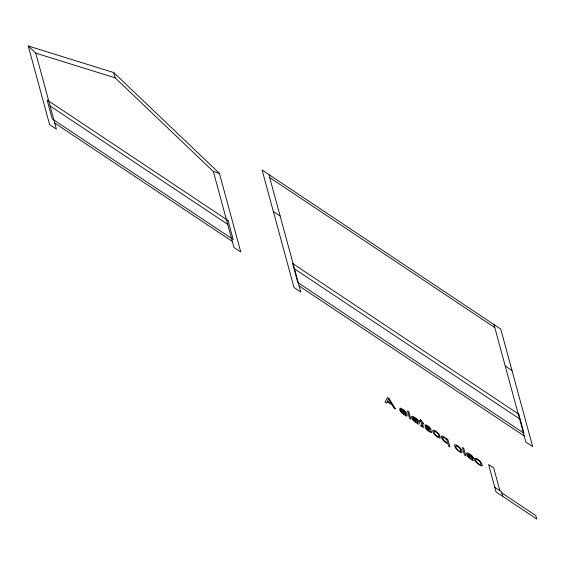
<?xml version="1.0" encoding="UTF-8"?>
<svg xmlns="http://www.w3.org/2000/svg" width="565" height="565" viewBox="0 0 565 565"><rect width="100%" height="100%" fill="white"/><g stroke="black" fill="none" stroke-linecap="round" stroke-linejoin="round"><path stroke-width="0.85" d="M28.25 45.977L35.75 53.131L56.408 129.159L49.621 124.639L28.25 45.977L113.756 72.588L219.411 173.377L240.782 252.039L233.995 247.512L213.337 171.492L219.411 173.377M35.885 53.174L115.182 77.857L213.174 171.336M425.869 426.971L429.661 428.602L426.808 426.081A1.766 0.551 42.5 0 0 426.511 426.017A1.857 0.579 42.5 0 0 426.328 426.081C425.41 427.069 424.025 423.983 425.862 424.894A4.795 1.504 42.5 0 1 426.377 425.127L427.649 425.89A5.544 1.737 42.5 0 1 429.195 427.062M405.96 415.847L401.87 413.064A4.287 1.342 42.5 0 1 400.677 411.716L399.985 410.635L402.103 412.521A2.571 0.805 42.5 0 0 402.57 413.015A2.733 0.855 42.5 0 0 403.085 413.474L404.575 414.47A3.108 0.975 42.5 0 0 405.338 414.738L405.917 413.919L399.723 409.787L399.935 408.184A4.697 1.469 42.5 0 1 400.599 408.198L404.208 410.423A4.548 1.427 42.5 0 1 405.26 411.44A4.781 1.497 42.5 0 1 405.889 412.168L407.231 414.646L406.934 415.974A4.499 1.405 42.5 0 1 405.96 415.847M435.184 430.933L435.375 431.046A5.269 1.653 42.5 0 1 438.504 433.595A4.294 1.342 42.5 0 1 439.415 434.76L440.326 437.868A4.456 1.398 42.5 0 1 439.867 438.08A4.647 1.455 42.5 0 1 438.115 437.48L437.734 437.246A6.49 2.034 42.5 0 1 437.19 436.893L433.743 433.623L432.677 430.657A4.774 1.497 42.5 0 1 435.241 430.933M456.986 445.46L457.177 445.58A5.269 1.653 42.5 0 1 460.305 448.13A4.294 1.342 42.5 0 1 461.224 449.295L462.177 452.325A4.456 1.398 42.5 0 1 461.669 452.614A4.647 1.455 42.5 0 1 459.917 452.007L459.536 451.781A6.49 2.034 42.5 0 1 458.992 451.428L455.552 448.158L454.479 445.192A4.774 1.497 42.5 0 1 457.043 445.467M269.696 177.572L494.785 327.594M273.347 211.487L280.134 216.007M505.23 366.028L512.017 370.555M50.108 105.973L227.695 224.326M294.492 268.848L519.581 418.87M54.756 123.078L232.342 241.432M299.139 285.954L524.228 435.975M400.868 409.915L405.642 413.093A3.242 1.017 42.5 0 0 403.629 410.578A3.242 1.017 42.5 0 0 401.143 409.279M413.064 418.043L417.839 421.222A3.242 1.017 42.5 0 0 415.826 418.707A3.242 1.017 42.5 0 0 413.34 417.408A3.574 1.116 42.5 0 0 413.107 418.072M467.99 454.648L472.757 457.827A3.242 1.017 42.5 0 0 470.751 455.312A3.242 1.017 42.5 0 0 468.258 454.013M494.792 487.32L501.579 491.847L502.815 496.409M501.889 492.984L535.818 515.605L536.75 519.023L496.028 491.882L488.591 464.515L493.683 467.905L499.884 490.717M429.146 427.027L429.817 427.641A2.966 0.932 42.5 0 1 430.714 428.729A2.761 0.869 42.5 0 1 430.897 430.007A2.507 0.784 42.5 0 1 430.657 430.022L426.617 428.397A1.342 0.424 42.5 0 0 426.829 428.92L429.845 431.236A2.126 0.664 42.5 0 0 430.368 431.279C430.636 430.212 432.832 432.416 431.385 432.571A3.235 1.01 42.5 0 1 430.812 432.444L429.675 431.865A8.313 2.606 42.5 0 1 428.715 431.243L427.818 430.579A4.859 1.518 42.5 0 1 427.189 430.05L426.455 429.344A3.15 0.989 42.5 0 1 425.869 428.651A3.397 1.066 42.5 0 1 425.643 428.334A3.023 0.946 42.5 0 1 425.24 427.521A3.51 1.102 42.5 0 1 425.198 427.31L425.219 427.076A2.274 0.713 42.5 0 1 425.346 426.949A2.641 0.826 42.5 0 1 425.869 426.971M446.025 439.076L446.237 439.323A3.369 1.052 42.5 0 1 446.788 440.086L447.325 441.244A9.04 2.832 42.5 0 1 447.416 441.618L447.339 442.381A2.768 0.869 42.5 0 1 443.928 440.326A2.783 0.869 42.5 0 1 443.659 439.973L442.925 438.567A9.443 2.959 42.5 0 1 442.812 438.172L442.833 437.331A3.009 0.946 42.5 0 1 443.073 437.19M493.958 324.55L525.881 442.056L532.668 446.576L500.745 329.07L262.082 170.008L294.005 287.514L300.792 292.034L268.869 174.529M447.798 443.391L448.532 446.11L449.895 447.021L447.833 439.415L446.541 438.553L446.738 439.302L443.426 436.448A4.103 1.285 42.5 0 0 441.844 435.996L441.498 436.236A6.886 2.161 42.5 0 0 441.385 436.872L441.922 438.497A6.356 1.992 42.5 0 0 442.339 439.203L442.861 439.923A4.301 1.349 42.5 0 0 443.928 441.096L444.648 441.752A4.372 1.37 42.5 0 0 446.004 442.769L446.329 442.967A3.242 1.017 42.5 0 0 447.028 443.292A3.807 1.194 42.5 0 0 447.798 443.398M113.756 72.588L115.182 77.857M400.91 409.943A3.574 1.116 42.5 0 1 401.101 409.237M443.038 437.148A2.726 0.855 42.5 0 1 446.068 439.076M468.032 454.677A3.574 1.116 42.5 0 1 468.216 453.97M482.22 465.122L481.839 465.899A4.485 1.405 42.5 0 1 481.182 465.885A4.358 1.363 42.5 0 1 480.61 465.687L477.863 463.9A4.259 1.335 42.5 0 1 476.472 462.537A4.117 1.292 42.5 0 1 476.013 461.979L475.186 460.609L476.514 461.379L477.489 462.855A2.535 0.791 42.5 0 0 478.188 463.519L479.678 464.522A2.698 0.848 42.5 0 0 480.236 464.72C481.79 464.345 479.968 461.831 479.247 461.146A2.74 0.862 42.5 0 0 478.569 460.524L478.329 460.327A3.454 1.081 42.5 0 0 477.651 459.854L477.34 459.677A2.267 0.713 42.5 0 0 476.528 459.458C476.104 460.249 474.219 458.829 475.144 458.236A3.701 1.158 42.5 0 1 475.984 458.314L477.891 459.373A5.24 1.639 42.5 0 1 479.657 460.821L479.897 461.054A3.898 1.222 42.5 0 1 480.744 461.986L482.22 465.122M439.069 436.307L438.963 436.717A3.002 0.939 42.5 0 1 438.701 436.851A3.086 0.968 42.5 0 1 435.241 434.541A2.91 0.911 42.5 0 1 434.859 434.047L434.202 432.769A8.701 2.726 42.5 0 1 434.097 432.38L434.082 431.681A3.206 1.003 42.5 0 1 434.4 431.448A3.093 0.968 42.5 0 1 437.868 433.75A2.98 0.932 42.5 0 1 438.327 434.365L438.892 435.502A8.468 2.655 42.5 0 1 439.026 436.003L439.069 436.307M460.87 450.842L460.772 451.251A3.002 0.939 42.5 0 1 460.51 451.379A3.086 0.968 42.5 0 1 457.043 449.069A2.91 0.911 42.5 0 1 456.668 448.575L456.012 447.296A8.701 2.726 42.5 0 1 455.899 446.915L455.884 446.209A3.206 1.003 42.5 0 1 456.209 445.976A3.093 0.968 42.5 0 1 459.67 448.285A2.98 0.932 42.5 0 1 460.129 448.9L460.694 450.03A8.468 2.655 42.5 0 1 460.835 450.531L460.87 450.842M411.744 416.843L411.92 417.916L418.114 422.048L417.535 422.867A3.108 0.975 42.5 0 1 416.772 422.599L415.282 421.603A2.733 0.855 42.5 0 1 414.767 421.144A2.571 0.805 42.5 0 1 414.3 420.65L412.182 418.764L412.874 419.844A4.287 1.342 42.5 0 0 414.067 421.193L418.157 423.976A4.499 1.405 42.5 0 0 419.124 424.103L419.428 422.775L418.086 420.296A4.781 1.497 42.5 0 0 417.457 419.569A4.548 1.427 42.5 0 0 416.405 418.552L412.796 416.327A4.697 1.469 42.5 0 0 412.132 416.313L411.744 416.843M466.662 453.448L466.845 454.521L473.039 458.653L472.46 459.472A3.108 0.975 42.5 0 1 471.69 459.197L470.2 458.208A2.733 0.855 42.5 0 1 469.692 457.749A2.571 0.805 42.5 0 1 469.218 457.255L467.1 455.369L467.792 456.449A4.287 1.342 42.5 0 0 468.985 457.798L473.082 460.581A4.499 1.405 42.5 0 0 474.049 460.701L474.346 459.373L473.011 456.901A4.781 1.497 42.5 0 0 472.382 456.174A4.548 1.427 42.5 0 0 471.323 455.15L467.714 452.932A4.697 1.469 42.5 0 0 467.05 452.918L466.662 453.448M422.069 425.841L421.116 422.21L419.753 421.299L419.555 420.572L420.918 421.476L420.402 419.569L423.305 423.065L423.503 423.799L422.479 423.121L423.475 427.281A1.667 0.523 42.5 0 1 423.249 427.366L423.1 427.338A1.886 0.593 42.5 0 1 422.804 427.239L422.253 426.935A6.399 2.006 42.5 0 1 420.847 425.932L420.826 425.254A6.568 2.055 42.5 0 0 421.504 425.735L422.048 425.911M388.508 398.826L387.498 401.157L391.404 403.756L389.589 400.74A16.865 5.283 42.5 0 1 388.508 398.826M387.272 401.68L386.637 403.127L385.048 402.068L387.491 397.513L389.116 398.593L395.443 408.996L393.861 407.944L392.054 404.865L387.272 401.68M518.84 414.265L292.613 263.488L297.776 282.493L524.002 433.27L518.84 414.265M228.048 220.52L47.072 99.899L52.234 118.904L233.211 239.525L228.048 220.52M408.841 411.744L407.478 410.833L409.533 418.39L410.896 419.301L408.841 411.744M463.766 448.342L462.403 447.438L464.451 454.995L465.814 455.899L463.766 448.342"/></g></svg>
